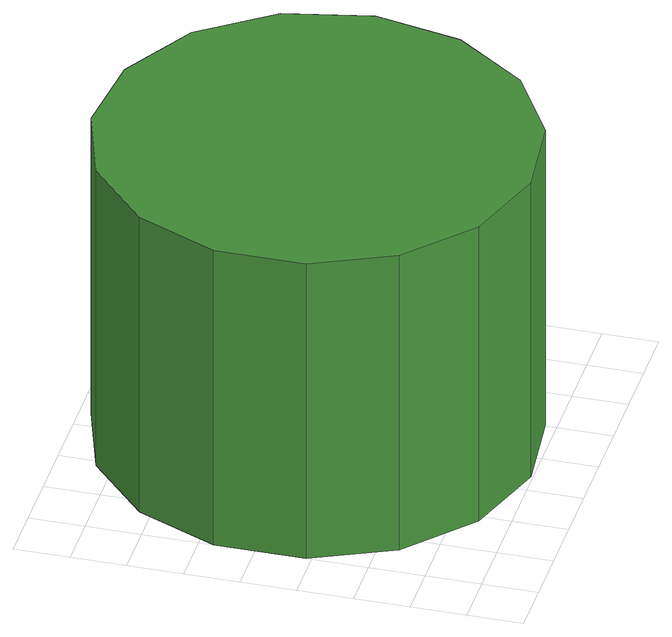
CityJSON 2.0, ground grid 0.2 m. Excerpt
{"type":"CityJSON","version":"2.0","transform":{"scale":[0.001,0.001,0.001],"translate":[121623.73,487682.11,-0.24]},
"CityObjects":{
"tree1":{"type":"SolitaryVegetationObject","attributes":{"function":"something"},"geometry":[{"type":"MultiSurface","lod":"1","boundaries":[[[0,1,2,3,4,5,6,7,8,9,10,11,12,13,14]],[[15,16,17,18,19,20,21,22,23,24,25,26,27,28,29]],[[0,29,28,1]],[[1,28,27,2]],[[2,27,26,3]],[[3,26,25,4]],[[4,25,24,5]],[[5,24,23,6]],[[6,23,22,7]],[[7,22,21,8]],[[8,21,20,9]],[[9,20,19,10]],[[10,19,18,11]],[[11,18,17,12]],[[12,17,16,13]],[[13,16,15,14]],[[14,15,29,0]]]}]}
},
"vertices":[
[1547,786,1208],[1479,1103,1208],[1289,1366,1208],[1008,1528,1208],[685,1562,1208],[376,1462,1208],[135,1244,1208],[3,948,1208],[3,623,1208],[135,327,1208],[376,110,1208],[685,9,1208],[1008,43,1208],[1289,205,1208],[1479,468,1208],[1479,468,5],[1289,205,5],[1008,43,5],[685,9,5],[376,110,5],[135,327,5],[3,623,5],[3,948,5],[135,1244,5],[376,1462,5],[685,1562,5],[1008,1528,5],[1289,1366,5],[1479,1103,5],[1547,786,5]
]}
